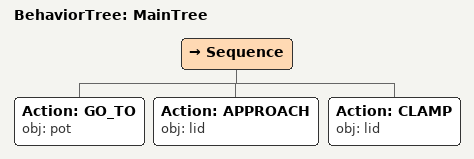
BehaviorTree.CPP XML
<root main_tree_to_execute="MainTree">
  <BehaviorTree ID="MainTree">
    <Sequence>
      <!-- Go to pot -->
      <Action ID="GO_TO" obj="pot" />
      <!-- Approach lid -->
      <Action ID="APPROACH" obj="lid" />
      <!-- Clamp lid -->
      <Action ID="CLAMP" obj="lid" />
    </Sequence>
  </BehaviorTree>
</root>
